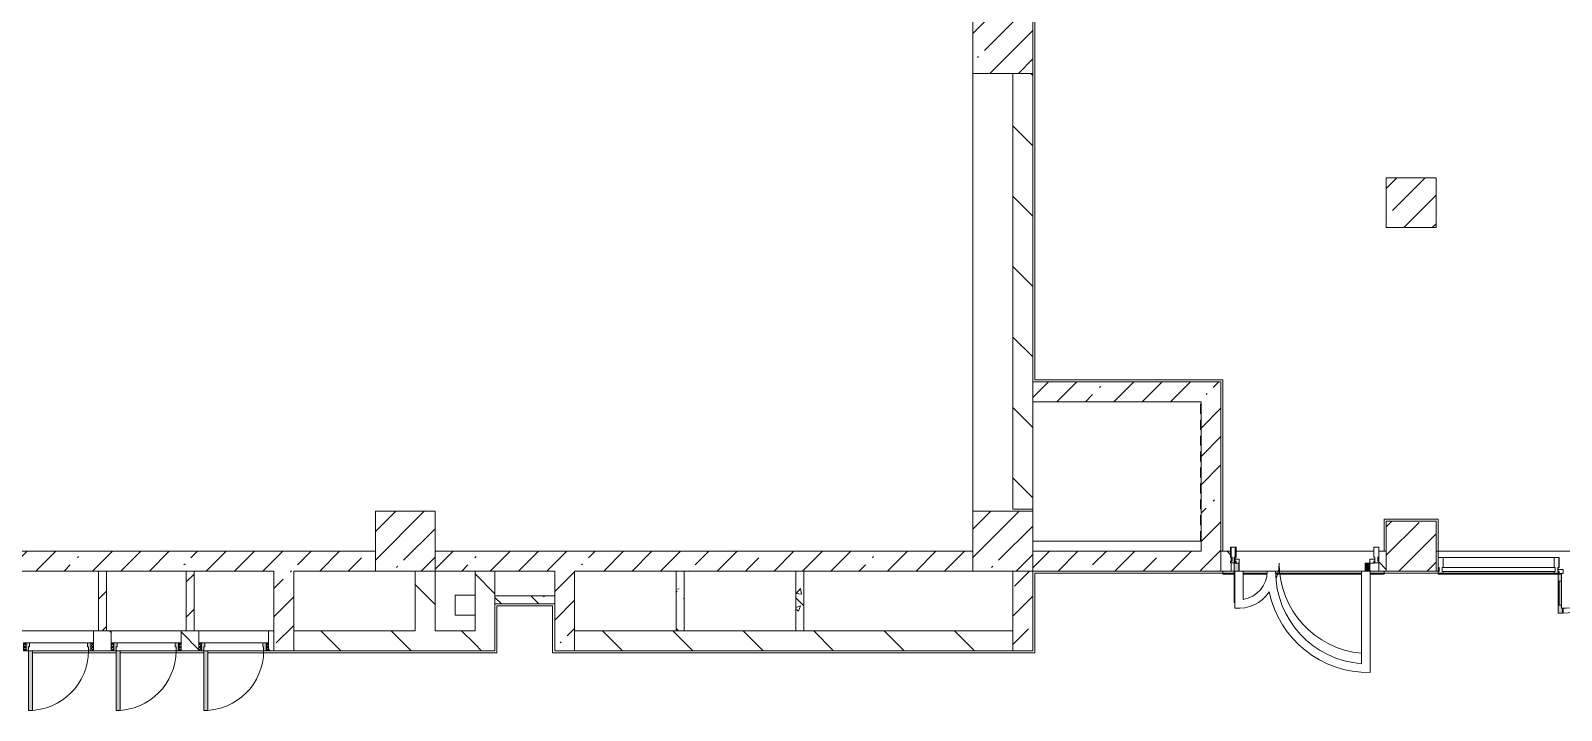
# Model space of a CAD drawing. Header units: millimetres. Extents: x -5524 to 188159, y -8553 to 29000.
# Drawn here: x 117847 to 133217, y 10300 to 17129 of the extents above; entities that cross this region are included whole.
import ezdxf

# ---------------------------------------------------------------- set-up
doc = ezdxf.new("R2010")
doc.units = ezdxf.units.MM
doc.linetypes.add('200_ШТРИХ__ш1_п0_6_', pattern=[160, 100, -60])
for name, color, linetype, lineweight, true_color in [('A-DETL-GENF-4', 7, 'Continuous', 5, 0xaaaaaa), ('A-DETL-GENF-5', 7, 'Continuous', 5, 0xe2e2e2), ('A-DOOR-3', 7, 'Continuous', 5, 0xaaaaaa), ('A-DOOR-4', 7, 'Continuous', 5, 0xe2e2e2), ('A-DOOR-FRAM-1', 7, 'Continuous', 5, 0xe2e2e2), ('A-DOOR-FRAM-2', 7, 'Continuous', 5, 0xaaaaaa), ('A-FLOR-2', 7, 'Continuous', 5, 0xaaaaaa), ('I-WALL-4', 7, 'Continuous', 5, 0x787878)]:
    doc.layers.add(name, color=color, linetype=linetype, lineweight=lineweight, true_color=true_color)
for name, color, linetype, lineweight in [('A-DETL-MBND-1', 7, '200_ШТРИХ__ш1_п0_6_', 9), ('A-GLAZ-CURT-1', 7, 'Continuous', 5), ('A-GLAZ-CWMG-1', 7, 'Continuous', 5), ('A-WALL', 7, 'Continuous', 9), ('I-WALL-2', 7, 'Continuous', 5), ('S-COLS-2', 7, 'Continuous', 5)]:
    doc.layers.add(name, color=color, linetype=linetype, lineweight=lineweight)
pattern_1 = [(135, (61148.7, 0), (-353.5534, -353.5534), [])]
pattern_2 = [(45, (61148.7, 0), (-285.1231, 285.1231), []), (45, (61433.8, 0), (-285.1231, 285.1231), [504.031, -100.806, 16.764, -84.042])]
pattern_3 = [(135, (61148.7, 0), (-377.1708, -377.1708), [533.4, -88.9, 17.78, -88.9]), (135, (61148.7, 376.94), (-377.1708, -377.1708), []), (50, (61148.7, 0), (637.6445, -55.7866), [66.675, -733.425]), (355, (61148.7, 0), (-123.3494, 668.699), [53.34, -586.74]), (100.451, (61201.8, -4.65), (514.299, 612.908), [56.665, -623.315]), (46.184, (61148.7, 177.8), (948.776, -147.15), [100.012, -1100.137]), (96.636, (61227.8, 165.5), (830.909, 865.997), [84.998, -934.973]), (351.184, (61148.7, 177.8), (830.918, 865.988), [80.01, -880.11]), (21, (61237.6, 133.35), (530.6506, -357.9283), [66.675, -733.425]), (326, (61237.6, 133.35), (216.308, 644.6585), [53.34, -586.74]), (71.451, (61281.8, 103.5), (746.9596, 286.7243), [56.665, -623.315]), (37.5, (61148.7, 0), (10.8105, 295.9426), [16.764, -562.864, 16.764, -578.866, -588.962]), (37.5, (61148.7, 0), (10.8105, 295.9426), [-1175.258, 16.764, -572.198]), (7.5, (61148.7, 0), (233.8692, 350.6318), [16.764, -322.834, 16.764, -549.529, -224.472]), (7.5, (61148.7, 0), (233.8692, 350.6318), [-905.891, 16.764, -207.708]), (327.5, (60950.44, 0), (474.5678, -20.0513), [16.764, -205.486, 16.764, -676.656, -920.115]), (327.5, (60950.44, 0), (474.5678, -20.0513), [-915.67, 16.764, -903.351]), (317.5, (60861.54, 0), (518.4522, 88.9934), [16.764, -272.161, 16.764, -443.738, -653.415]), (317.5, (60861.54, 0), (518.4522, 88.9934), [-749.427, 16.764, -636.651])]
pattern_4 = [(45, (61148.7, 0), (-176.7767, 176.7767), [])]

# ---------------------------------------------------------------- blocks, each defined once
blk = doc.blocks.new('BSC_Колонна _Прямоугольная - 600х600-23205240-3_7_1_птичка')
at = {"layer": 'S-COLS-2'}
h = blk.add_hatch(dxfattribs=at)
h.set_pattern_fill('FP_52', color=256, style=0, pattern_type=2)
h.set_pattern_definition([(45, (-66460, -12000), (-285.1231, 285.1231), []), (45, (-66174.88, -12000), (-285.1231, 285.1231), [504.031, -100.806, 16.764, -84.042])])
h.paths.add_polyline_path([(-300, -300), (300, -300), (300, 300), (-300, 300)])
for p, q in [((300, 300), (-300, 300)), ((-300, 300), (-300, -300)), ((300, -300), (300, 300)), ((-300, -300), (300, -300))]:
    blk.add_line(p, q, dxfattribs=at)
blk = doc.blocks.new('BSC_Колонна _Прямоугольная - 600х600-V68-3_7_1_птичка')
at = {"layer": 'S-COLS-2'}
h = blk.add_hatch(dxfattribs=at)
h.set_pattern_fill('FP_56', color=256, style=0, pattern_type=2)
h.set_pattern_definition([(45, (-66460, -17000), (-285.1231, 285.1231), []), (45, (-66174.88, -17000), (-285.1231, 285.1231), [504.031, -100.806, 16.764, -84.042])])
h.paths.add_polyline_path([(-300, -300), (300, -300), (300, 300), (-300, 300)])
for p, q in [((300, 300), (-300, 300)), ((-300, 300), (-300, -300)), ((300, -300), (300, 300)), ((-300, -300), (300, -300))]:
    blk.add_line(p, q, dxfattribs=at)
blk = doc.blocks.new('BSC_Колонна _Прямоугольная - 600х600-V78-3_7_1_птичка')
at = {"layer": 'S-COLS-2'}
h = blk.add_hatch(dxfattribs=at)
h.set_pattern_fill('FP_74', color=256, style=0, pattern_type=2)
h.set_pattern_definition([(45, (-60460, -12000), (-285.1231, 285.1231), []), (45, (-60174.88, -12000), (-285.1231, 285.1231), [504.031, -100.806, 16.764, -84.042])])
h.paths.add_polyline_path([(-300, -300), (300, -300), (300, 300), (-300, 300)])
for p, q in [((300, 300), (-300, 300)), ((-300, 300), (-300, -300)), ((300, -300), (300, 300)), ((-300, -300), (300, -300))]:
    blk.add_line(p, q, dxfattribs=at)
blk = doc.blocks.new('BSC_Колонна _Прямоугольная - 500х500-V105-3_7_1_птичка')
at = {"layer": 'S-COLS-2'}
h = blk.add_hatch(dxfattribs=at)
h.set_pattern_fill('FP_98', color=256, style=0, pattern_type=2)
h.set_pattern_definition([(45, (-70560, -15400), (-285.1231, 285.1231), []), (45, (-70274.88, -15400), (-285.1231, 285.1231), [504.031, -100.806, 16.764, -84.042])])
h.paths.add_polyline_path([(-250, -250), (250, -250), (250, 250), (-250, 250)])
for p, q in [((250, 250), (-250, 250)), ((-250, 250), (-250, -250)), ((250, -250), (250, 250)), ((-250, -250), (250, -250))]:
    blk.add_line(p, q, dxfattribs=at)
blk = doc.blocks.new('110_Дверь_СКБ_1Ст - д-18 700x2100h_Технический шкаф ЭОМ и СС-23257539-3_7_1_птичка')
at = {"layer": 'A-DOOR-3'}
h = blk.add_hatch(dxfattribs=at)
h.set_pattern_fill('FP_103', color=256, style=0, pattern_type=2)
h.set_pattern_definition([(135, (1951.41, 164.685), (-14.14214, -14.14214), []), (225, (1951.41, 164.685), (14.14214, -14.14214), [])])
h.paths.add_polyline_path([(362.5, 100), (337.5, 100), (337.5, 20), (362.5, 20)])
at = {"layer": 'A-DOOR-4'}
h = blk.add_hatch(color=256, dxfattribs=at)
h.paths.add_polyline_path([(312.5, 100), (312.5, 60), (302.5, 60), (302.5, 20), (337.5, 20), (337.5, 100)])
h.paths.add_polyline_path([(-287.5, 100), (-312.5, 100), (-312.5, 20), (-277.5, 20), (-277.5, 60), (-287.5, 60)])
at = {"layer": 'A-DOOR-FRAM-1'}
blk.add_hatch(color=256, dxfattribs=at).paths.add_polyline_path([(272.5, 700), (272.5, 100), (312.5, 100), (312.5, 700), (281.5, 700)])
at = {"layer": 'A-DOOR-FRAM-2'}
h = blk.add_hatch(dxfattribs=at)
h.set_pattern_fill('FP_104', color=256, style=0, pattern_type=2)
h.set_pattern_definition([(45, (-171.384, 164.685), (-14.1421, 14.1421), []), (135, (-171.384, 164.685), (-14.1421, -14.1421), [])])
h.paths.add_polyline_path([(-312.5, 100), (-337.5, 100), (-337.5, 20), (-312.5, 20)])
at = {"layer": 'A-DOOR-3'}
for p, q in [((312.5, 700), (272.5, 700)), ((272.5, 700), (272.5, 100)), ((312.5, 100), (312.5, 700)), ((272.5, 100), (312.5, 100))]:
    blk.add_line(p, q, dxfattribs=at)
blk.add_arc((312.5, 100), 600, 90, 180, dxfattribs=at)
at = {"layer": 'A-DOOR-FRAM-2'}
for p, q in [((-312.5, 100), (-337.5, 100)), ((-337.5, 100), (-337.5, 20)), ((-337.5, 20), (-312.5, 20)), ((-287.5, 100), (-312.5, 100)), ((-312.5, 100), (-312.5, 20)), ((-312.5, 20), (-312.5, 100)), ((-312.5, 20), (-277.5, 20)), ((-287.5, 60), (-287.5, 100)), ((-287.5, 100), (272.5, 100)), ((-277.5, 60), (-287.5, 60)), ((-277.5, 20), (-277.5, 60)), ((302.5, 20), (-277.5, 20)), ((312.5, 60), (302.5, 60)), ((302.5, 60), (302.5, 20)), ((302.5, 20), (337.5, 20)), ((312.5, 100), (312.5, 60)), ((337.5, 100), (312.5, 100)), ((337.5, 20), (337.5, 100)), ((362.5, 100), (337.5, 100)), ((337.5, 100), (337.5, 20)), ((337.5, 20), (362.5, 20)), ((362.5, 20), (362.5, 100))]:
    blk.add_line(p, q, dxfattribs=at)
blk = doc.blocks.new('Прямоугольный импост - Импост структурный с накладкой - 160мм Темный-33326475-3_7_1_птичка')
at = {"layer": 'A-GLAZ-CWMG-1'}
for p, q in [((-50, 40), (-50, 140)), ((-50, 140), (0, 140)), ((-40, 40), (-50, 40)), ((-50, -17), (-50, 0)), ((-50, 0), (-40, 0)), ((-40, 0), (-40, 40)), ((-10, 40), (-10, 0)), ((0, 40), (-10, 40)), ((-10, 0), (0, 0)), ((0, 140), (0, 40)), ((0, 0), (0, -17)), ((0, -17), (-50, -17))]:
    blk.add_line(p, q, dxfattribs=at)
blk = doc.blocks.new('Дверь_Витражная_остекление_ - ВВ-6 остекление-32274838-3_7_1_птичка')
at = {"layer": 'A-DETL-GENF-5'}
for points in [[(705, 420), (701, 420), (701, 100), (660, 100), (660, 20), (705, 20), (705, 386)], [(-655, 100), (-655, 20), (-610, 20), (-610, 100)]]:
    blk.add_hatch(color=256, dxfattribs=at).paths.add_polyline_path(points)
at = {"layer": 'A-DETL-GENF-4'}
for p, q in [((705, 420), (705, 20)), ((705, 20), (705, 420)), ((-655, 100), (-655, 20)), ((-655, 100), (-655, 20)), ((-610, 20), (-655, 20)), ((-655, 20), (-610, 20)), ((-610, 100), (-610, 20)), ((-610, 20), (-610, 100)), ((660, 100), (660, 20)), ((660, 100), (660, 20))]:
    blk.add_line(p, q, dxfattribs=at)
at = {"layer": 'A-DOOR-3'}
for p, q in [((-655, 20), (-705, 20)), ((-705, 20), (-705, -20)), ((-655, 100), (-655, 20)), ((-655, -20), (-655, 20)), ((655, 100), (655, 20)), ((705, 20), (655, 20)), ((655, 20), (655, -20)), ((705, -20), (705, 20)), ((-705, -20), (-655, -20)), ((655, -20), (705, -20))]:
    blk.add_line(p, q, dxfattribs=at)
for centre, radius, start, end in [((-655, 20), 910, 360, 84.7731), ((655, 20), 400, 157.5, 180)]:
    blk.add_arc(centre, radius, start, end, dxfattribs=at)
blk = doc.blocks.new('Прямоугольный импост - Импост структурный с накладкой - 160мм Темный-33326241-3_7_1_птичка')
at = {"layer": 'A-GLAZ-CWMG-1'}
for p, q in [((-25, 40), (-25, 140)), ((-25, 140), (25, 140)), ((-15, 40), (-25, 40)), ((-25, -17), (-25, 0)), ((-25, 0), (-15, 0)), ((-15, 0), (-15, 40)), ((15, 40), (15, 0)), ((25, 40), (15, 40)), ((15, 0), (25, 0)), ((25, 140), (25, 40)), ((25, 0), (25, -17)), ((25, -17), (-25, -17))]:
    blk.add_line(p, q, dxfattribs=at)
blk = doc.blocks.new('Прямоугольный импост - Импост структурный с накладкой - 160мм Темный-33326242-3_7_1_птичка')
at = {"layer": 'A-GLAZ-CWMG-1'}
for p, q in [((0, 140), (-50, 140)), ((-50, 140), (-50, 40)), ((-50, 40), (-40, 40)), ((-40, 0), (-50, 0)), ((-50, 0), (-50, -17)), ((-40, 40), (-40, 0)), ((-10, 0), (-10, 40)), ((-10, 40), (0, 40)), ((0, 0), (-10, 0)), ((0, 40), (0, 140)), ((0, -17), (0, 0)), ((-50, -17), (0, -17))]:
    blk.add_line(p, q, dxfattribs=at)
blk = doc.blocks.new('Прямоугольный импост - Импост структурный с накладкой - 160мм Темный-33326237-3_7_1_птичка')
at = {"layer": 'A-GLAZ-CWMG-1'}
for p, q in [((-50, 40), (-50, 140)), ((-50, 140), (0, 140)), ((-40, 40), (-50, 40)), ((-50, -17), (-50, 0)), ((-50, 0), (-40, 0)), ((-40, 0), (-40, 40)), ((-10, 40), (-10, 0)), ((0, 40), (-10, 40)), ((-10, 0), (0, 0)), ((0, 140), (0, 40)), ((0, 0), (0, -17)), ((0, -17), (-50, -17))]:
    blk.add_line(p, q, dxfattribs=at)
blk = doc.blocks.new('Дверь_Витражная_остекление_ - В-18-32468702-3_7_1_птичка')
at = {"layer": 'A-DETL-GENF-5'}
blk.add_hatch(color=256, dxfattribs=at).paths.add_polyline_path([(690, 420), (678, 420), (678, 370), (690, 370), (690, 20), (723, 20), (723, 420)])
at = {"layer": 'A-DETL-GENF-4'}
for p, q in [((-673, 965), (-673, 20)), ((-673, 965), (-673, 20)), ((723, 420), (678, 420)), ((678, 420), (678, 370)), ((723, 420), (678, 420)), ((678, 420), (678, 370)), ((723, 340), (690, 340)), ((713, 340), (713, 100)), ((723, 420), (723, 20)), ((723, 20), (723, 420)), ((723, 100), (690, 100))]:
    blk.add_line(p, q, dxfattribs=at)
at = {"layer": 'A-DOOR-3'}
for p, q in [((-673, 965), (-673, 20)), ((673, 420), (673, 370)), ((-673, 20), (-723, 20)), ((-723, 20), (-723, -20)), ((-673, -20), (-673, 20)), ((723, 20), (673, 20)), ((673, 20), (673, -20)), ((723, -20), (723, 20)), ((-723, -20), (-673, -20)), ((673, -20), (723, -20))]:
    blk.add_line(p, q, dxfattribs=at)
for centre, radius, start, end in [((-673, 20), 945, 15.8542, 26.1731), ((673, 20), 400, 90, 148.5381), ((-673, 20), 945, 360, 14.4313), ((673, 20), 400, 177.0378, 180)]:
    blk.add_arc(centre, radius, start, end, dxfattribs=at)
blk = doc.blocks.new('Системная панель - Стекло - 40мм-V202-3_7_1_птичка')
at = {"layer": 'A-GLAZ-CURT-1'}
for p, q in [((567, 0), (-567, 0)), ((-567, 0), (-567, -40)), ((567, -40), (567, 0)), ((-567, -40), (567, -40))]:
    blk.add_line(p, q, dxfattribs=at)
blk = doc.blocks.new('Прямоугольный импост - Импост структурный с накладкой - 160мм Темный-33326239-3_7_1_птичка')
at = {"layer": 'A-GLAZ-CWMG-1'}
for p, q in [((-25, 40), (-25, 140)), ((-25, 140), (25, 140)), ((-15, 40), (-25, 40)), ((-25, -17), (-25, 0)), ((-25, 0), (-15, 0)), ((-15, 0), (-15, 40)), ((15, 40), (15, 0)), ((25, 40), (15, 40)), ((15, 0), (25, 0)), ((25, 140), (25, 40)), ((25, 0), (25, -17)), ((25, -17), (-25, -17))]:
    blk.add_line(p, q, dxfattribs=at)
blk = doc.blocks.new('Прямоугольный импост - Импост структурный с накладкой - 160мм Темный-32468813-3_7_1_птичка')
at = {"layer": 'A-GLAZ-CWMG-1'}
for p, q in [((70880, 11837), (71994, 11837)), ((70880, 11680), (71994, 11680))]:
    blk.add_line(p, q, dxfattribs=at)

msp = doc.modelspace()

# ---------------------------------------------------------------- hatches: boundary and pattern name
at = {"layer": 'I-WALL-2'}
h = msp.add_hatch(dxfattribs=at)
h.set_pattern_fill('FP_60', color=256, style=0, pattern_type=2)
h.set_pattern_definition(pattern_1)
h.paths.add_polyline_path([(127708.7, 12320), (127908.7, 12320), (127908.7, 16700), (127708.7, 16700), (127708.7, 13534.8)])
h.paths.add_polyline_path([(127708.7, 17300), (127908.7, 17300), (127908.7, 26500), (127708.7, 26500), (127708.7, 20476.2)])
h = msp.add_hatch(dxfattribs=at)
h.set_pattern_fill('FP_57', color=256, style=0, pattern_type=2)
h.set_pattern_definition(pattern_2)
h.paths.add_polyline_path([(129204, 13400), (129598.7, 13400), (129598.7, 13600), (127908.7, 13600), (127908.7, 13400)])
h = msp.add_hatch(dxfattribs=at)
h.set_pattern_fill('FP_57', color=256, style=0, pattern_type=2)
h.set_pattern_definition(pattern_2)
h.paths.add_polyline_path([(129670.1, 11700), (129798.7, 11700), (129798.7, 13600), (129598.7, 13600), (129598.7, 11700)])
h = msp.add_hatch(dxfattribs=at)
h.set_pattern_fill('FP_57', color=256, style=0, pattern_type=2)
h.set_pattern_definition(pattern_2)
h.paths.add_polyline_path([(123108.7, 11700), (127308.7, 11700), (127308.7, 11900), (121908.7, 11900), (121908.7, 11700), (122508.7, 11700)])
h.paths.add_polyline_path([(120488.7, 11700), (121308.7, 11700), (121308.7, 11900), (115908.7, 11900), (115908.7, 11700), (120288.7, 11700)])
h = msp.add_hatch(dxfattribs=at)
h.set_pattern_fill('FP_57', color=256, style=0, pattern_type=2)
h.set_pattern_definition(pattern_2)
h.paths.add_polyline_path([(129598.7, 11700), (129598.7, 11900), (127908.7, 11900), (127908.7, 11700), (129204, 11700)])
h = msp.add_hatch(dxfattribs=at)
h.set_pattern_fill('FP_60', color=256, style=0, pattern_type=2)
h.set_pattern_definition(pattern_1)
h.paths.add_polyline_path([(129798.7, 11700), (129902.7, 11700), (129902.7, 11900), (129798.7, 11900), (129798.7, 11799.5)])
h.paths.add_polyline_path([(131382.7, 11700), (131458.7, 11700), (131458.7, 11900), (131382.7, 11900), (131382.7, 11799.5)])
h.paths.add_polyline_path([(131978.7, 11700), (131978.7, 11900), (131958.7, 11900), (131958.7, 11700)])
h.paths.add_polyline_path([(134688.7, 11700), (134688.7, 11900), (134668.7, 11900), (134668.7, 11700)])
h = msp.add_hatch(dxfattribs=at)
h.set_pattern_fill('FP_62', color=256, style=0, pattern_type=2)
h.set_pattern_definition(pattern_4)
h.paths.add_polyline_path([(118607.9, 11100), (118607.9, 11700), (118527.9, 11700), (118527.9, 11100)])
h = msp.add_hatch(dxfattribs=at)
h.set_pattern_fill('FP_62', color=256, style=0, pattern_type=2)
h.set_pattern_definition(pattern_4)
h.paths.add_polyline_path([(119407.9, 11100), (119487.9, 11100), (119487.9, 11700), (119407.9, 11700), (119407.9, 11221)])
h = msp.add_hatch(dxfattribs=at)
h.set_pattern_fill('FP_57', color=256, style=0, pattern_type=2)
h.set_pattern_definition(pattern_2)
h.paths.add_polyline_path([(120288.7, 10900), (120488.7, 10900), (120488.7, 11700), (120288.7, 11700), (120288.7, 11100)])
h = msp.add_hatch(dxfattribs=at)
h.set_pattern_fill('FP_60', color=256, style=0, pattern_type=2)
h.set_pattern_definition(pattern_1)
h.paths.add_polyline_path([(121908.7, 11100), (121908.7, 11700), (121708.7, 11700), (121708.7, 11100), (121746.4, 11100)])
h = msp.add_hatch(dxfattribs=at)
h.set_pattern_fill('FP_60', color=256, style=0, pattern_type=2)
h.set_pattern_definition(pattern_1)
h.paths.add_polyline_path([(122308.7, 10900), (122508.7, 10900), (122508.7, 11700), (122308.7, 11700), (122308.7, 11100)])
h = msp.add_hatch(dxfattribs=at)
h.set_pattern_fill('FP_57', color=256, style=0, pattern_type=2)
h.set_pattern_definition(pattern_2)
h.paths.add_polyline_path([(123308.7, 10900), (123308.7, 11700), (123108.7, 11700), (123108.7, 10900)])
h = msp.add_hatch(dxfattribs=at)
h.set_pattern_fill('FP_57', color=256, style=0, pattern_type=2)
h.set_pattern_definition(pattern_2)
h.paths.add_polyline_path([(127908.7, 10900), (127908.7, 11700), (127708.7, 11700), (127708.7, 10900)])
h = msp.add_hatch(dxfattribs=at)
h.set_pattern_fill('FP_60', color=256, style=0, pattern_type=2)
h.set_pattern_definition(pattern_1)
h.paths.add_polyline_path([(122308.7, 10900), (122308.7, 11100), (120488.7, 11100), (120488.7, 10900), (121746.4, 10900)])
h.paths.add_polyline_path([(118483.7, 10900), (118656.5, 10900), (118656.5, 11100), (118476.5, 11100), (118476.5, 10900)])
h.paths.add_polyline_path([(119356.5, 10900), (119536.5, 10900), (119536.5, 11100), (119356.5, 11100), (119356.5, 10980)])
h.paths.add_polyline_path([(120288.7, 10900), (120288.7, 11100), (120236.5, 11100), (120236.5, 10900)])
h.paths.add_polyline_path([(117776.5, 10900), (117776.5, 11100), (117596.5, 11100), (117596.5, 10900)])
h.paths.add_polyline_path([(116153.2, 10900), (116648.7, 10900), (116648.7, 11100), (113058.7, 11100), (113058.7, 10900), (114288.8, 10900)])
h.paths.add_polyline_path([(116848.7, 10900), (116896.5, 10900), (116896.5, 11100), (116848.7, 11100), (116848.7, 10980)])
h.paths.add_polyline_path([(110560, 10900), (112858.7, 10900), (112858.7, 11100), (105908.7, 11100), (105908.7, 10900), (106831.1, 10900)])
h = msp.add_hatch(dxfattribs=at)
h.set_pattern_fill('FP_60', color=256, style=0, pattern_type=2)
h.set_pattern_definition(pattern_1)
h.paths.add_polyline_path([(123308.7, 10900), (123908.7, 10900), (123908.7, 11100), (123308.7, 11100)])
h = msp.add_hatch(dxfattribs=at)
h.set_pattern_fill('FP_60', color=256, style=0, pattern_type=2)
h.set_pattern_definition(pattern_1)
h.paths.add_polyline_path([(127708.7, 10900), (127708.7, 11100), (123908.7, 11100), (123908.7, 10900), (125475.2, 10900)])
at = {"layer": 'I-WALL-4'}
h = msp.add_hatch(dxfattribs=at)
h.set_pattern_fill('FP_67', color=256, style=0, pattern_type=2)
h.set_pattern_definition(pattern_3)
h.paths.add_polyline_path([(124408.7, 11100), (124408.7, 11700), (124328.7, 11700), (124328.7, 11100)])
h = msp.add_hatch(dxfattribs=at)
h.set_pattern_fill('FP_67', color=256, style=0, pattern_type=2)
h.set_pattern_definition(pattern_3)
h.paths.add_polyline_path([(125608.7, 11100), (125608.7, 11700), (125528.7, 11700), (125528.7, 11100)])
h = msp.add_hatch(dxfattribs=at)
h.set_pattern_fill('FP_67', color=256, style=0, pattern_type=2)
h.set_pattern_definition(pattern_3)
h.paths.add_polyline_path([(123108.7, 11370), (123108.7, 11450), (122508.7, 11450), (122508.7, 11370)])
at = {"layer": 'S-COLS-2'}
h = msp.add_hatch(dxfattribs=at)
h.set_pattern_fill('FP_57', color=256, style=0, pattern_type=2)
h.set_pattern_definition(pattern_2)
h.paths.add_polyline_path([(131958.7, 11700), (131958.7, 12200), (131458.7, 12200), (131458.7, 11700)])

# ---------------------------------------------------------------- linework, layer by layer
at = {"layer": 'A-DETL-MBND-1'}
msp.add_line((129593.7, 12000), (129593.7, 13400), dxfattribs=at)
at = {"layer": 'A-FLOR-2'}
for p, q in [((127928.7, 26880), (127928.7, 13620)), ((127308.7, 16700), (127308.7, 12300)), ((127928.7, 13620), (129818.7, 13620)), ((129818.7, 13620), (129818.7, 11900)), ((127908.7, 12300), (127908.7, 12320)), ((131438.7, 11900), (131438.7, 12220)), ((131438.7, 12220), (131978.7, 12220)), ((131978.7, 12220), (131978.7, 11900)), ((129598.7, 12000), (127908.7, 12000)), ((129818.7, 11700), (129818.7, 11669)), ((130021.4, 11700), (129936.7, 11700)), ((129936.7, 11700), (129936.7, 11327.5)), ((130021.4, 11413.8), (130021.4, 11700)), ((130347.4, 11697.2), (130262.7, 11697.2)), ((131295.7, 11700), (131211, 11700)), ((131211, 11700), (131211, 10768.9)), ((131295.7, 10681.9), (131295.7, 11700)), ((131438.7, 11669), (131438.7, 11700)), ((129936.7, 11680), (127928.7, 11680)), ((127928.7, 11680), (127928.7, 10880)), ((129818.7, 11669), (129936.7, 11669)), ((130260.9, 11680), (130021.4, 11680)), ((130021.4, 11669), (130259.8, 11669)), ((131211, 11680), (130348.3, 11680)), ((130349, 11669), (131211, 11669)), ((131978.7, 11680), (131295.7, 11680)), ((131295.7, 11669), (131438.7, 11669)), ((131978.7, 11680), (131978.7, 11669)), ((131978.7, 11669), (133216.7, 11669)), ((133216.7, 11677), (133216.7, 11327.5)), ((122108.7, 11457), (122308.7, 11457)), ((122108.7, 11257), (122108.7, 11457)), ((122308.7, 11257), (122108.7, 11257)), ((123087.7, 11350), (122528.7, 11350)), ((122528.7, 11350), (122528.7, 10880)), ((123087.7, 10880), (123087.7, 11350)), ((118706.5, 10880), (117866.5, 10880)), ((119586.5, 10880), (118746.5, 10880)), ((122528.7, 10880), (119626.5, 10880)), ((127928.7, 10880), (123087.7, 10880))]:
    msp.add_line(p, q, dxfattribs=at)
for centre, radius, start, end in [((129975.6, 11697.2), 287, 279.17366, 0), ((131278.1, 11697.2), 930.7, 180, 265.86869), ((129975.6, 11697.2), 371.7, 263.98747, 326.07537), ((131278.1, 11697.2), 1015.4, 191.7891, 270.99569), ((133255.6, 11697.2), 371.7, 263.98747, 326.07537)]:
    msp.add_arc(centre, radius, start, end, dxfattribs=at)
at = {"layer": 'A-WALL'}
for p, q in [((129798.7, 11900), (129798.7, 11700)), ((118607.9, 11700), (118527.9, 11700)), ((119487.9, 11700), (119407.9, 11700)), ((122508.7, 11700), (122308.7, 11700)), ((124408.7, 11700), (124328.7, 11700)), ((125608.7, 11700), (125528.7, 11700)), ((122508.7, 11450), (122508.7, 11370)), ((123108.7, 11370), (123108.7, 11450)), ((118527.9, 11100), (118607.9, 11100)), ((119407.9, 11100), (119487.9, 11100)), ((120288.7, 10900), (120288.7, 11100)), ((120488.7, 10900), (120488.7, 11100)), ((123308.7, 10900), (123308.7, 11100)), ((124328.7, 11100), (124408.7, 11100)), ((125528.7, 11100), (125608.7, 11100)), ((127708.7, 11100), (127708.7, 10900))]:
    msp.add_line(p, q, dxfattribs=at)
at = {"layer": 'I-WALL-2'}
for p, q in [((127708.7, 16700), (127708.7, 12320)), ((127908.7, 12320), (127908.7, 16700)), ((129798.7, 13600), (127908.7, 13600)), ((129798.7, 11900), (129798.7, 13600)), ((127908.7, 13400), (129598.7, 13400)), ((129598.7, 13400), (129598.7, 11900)), ((127708.7, 12320), (127908.7, 12320)), ((121308.7, 11900), (115908.7, 11900)), ((127308.7, 11900), (121908.7, 11900)), ((129598.7, 11900), (127908.7, 11900)), ((129902.7, 11900), (129798.7, 11900)), ((129902.7, 11700), (129902.7, 11900)), ((129952.7, 11900), (131332.7, 11900)), ((131458.7, 11900), (131382.7, 11900)), ((131382.7, 11900), (131382.7, 11700)), ((131458.7, 11700), (131458.7, 11900)), ((131958.7, 11900), (131958.7, 11700)), ((131958.7, 11900), (134688.7, 11900)), ((131978.7, 11700), (131978.7, 11900)), ((117727.9, 11700), (118527.9, 11700)), ((118527.9, 11700), (118527.9, 11100)), ((118607.9, 11100), (118607.9, 11700)), ((118607.9, 11700), (119407.9, 11700)), ((119407.9, 11700), (119407.9, 11100)), ((119487.9, 11100), (119487.9, 11700)), ((119487.9, 11700), (120288.7, 11700)), ((120288.7, 11700), (120288.7, 11100)), ((120488.7, 11100), (120488.7, 11700)), ((120488.7, 11700), (121308.7, 11700)), ((121708.7, 11700), (121708.7, 11100)), ((121908.7, 11100), (121908.7, 11700)), ((121908.7, 11700), (122308.7, 11700)), ((122308.7, 11700), (122308.7, 11100)), ((122508.7, 11450), (122508.7, 11700)), ((122508.7, 11700), (123108.7, 11700)), ((123108.7, 11700), (123108.7, 11450)), ((123308.7, 11100), (123308.7, 11700)), ((123308.7, 11700), (124328.7, 11700)), ((124328.7, 11700), (124328.7, 11100)), ((124408.7, 11700), (125528.7, 11700)), ((124408.7, 11100), (124408.7, 11700)), ((125528.7, 11700), (125528.7, 11100)), ((125608.7, 11700), (127308.7, 11700)), ((125608.7, 11100), (125608.7, 11700)), ((127708.7, 11700), (127708.7, 11100)), ((127908.7, 10900), (127908.7, 11700)), ((127908.7, 11700), (129798.7, 11700)), ((129798.7, 11700), (129936.7, 11700)), ((131211, 11700), (130021.4, 11700)), ((131458.7, 11700), (131295.7, 11700)), ((131958.7, 11700), (131988.7, 11700)), ((123108.7, 11450), (122508.7, 11450)), ((122508.7, 11370), (123108.7, 11370)), ((122508.7, 10900), (122508.7, 11370)), ((123108.7, 11370), (123108.7, 10900)), ((117727.9, 11100), (118527.9, 11100)), ((118476.5, 11100), (118476.5, 10980)), ((118607.9, 11100), (119407.9, 11100)), ((118656.5, 10980), (118656.5, 11100)), ((119356.5, 11100), (119356.5, 10980)), ((119487.9, 11100), (120288.7, 11100)), ((119536.5, 10980), (119536.5, 11100)), ((120236.5, 11100), (120236.5, 10980)), ((121708.7, 11100), (120488.7, 11100)), ((122308.7, 11100), (121908.7, 11100)), ((124328.7, 11100), (123308.7, 11100)), ((125528.7, 11100), (124408.7, 11100)), ((127708.7, 11100), (125608.7, 11100)), ((118476.5, 10900), (118656.5, 10900)), ((119356.5, 10900), (119536.5, 10900)), ((120236.5, 10900), (122508.7, 10900)), ((123108.7, 10900), (127908.7, 10900))]:
    msp.add_line(p, q, dxfattribs=at)
at = {"layer": 'S-COLS-2'}
for p, q in [((131958.7, 12200), (131458.7, 12200)), ((131458.7, 12200), (131458.7, 11900)), ((131958.7, 11900), (131958.7, 12200)), ((131458.7, 11900), (131458.7, 11700)), ((131958.7, 11700), (131958.7, 11900)), ((131458.7, 11700), (131958.7, 11700))]:
    msp.add_line(p, q, dxfattribs=at)

# ---------------------------------------------------------------- block references
at = {"layer": 'A-DOOR-3', "rotation": 180}
for name, p in [('Дверь_Витражная_остекление_ - ВВ-6 остекление-32274838-3_7_1_птичка', (130637.7, 11800)), ('Дверь_Витражная_остекление_ - В-18-32468702-3_7_1_птичка', (133906.2, 11697)), ('110_Дверь_СКБ_1Ст - д-18 700x2100h_Технический шкаф ЭОМ и СС-23257539-3_7_1_птичка', (118139, 11000)), ('110_Дверь_СКБ_1Ст - д-18 700x2100h_Технический шкаф ЭОМ и СС-23257539-3_7_1_птичка', (119019, 11000)), ('110_Дверь_СКБ_1Ст - д-18 700x2100h_Технический шкаф ЭОМ и СС-23257539-3_7_1_птичка', (119899, 11000))]:
    msp.add_blockref(name, p, dxfattribs=at)
at = {"layer": 'A-GLAZ-CURT-1', "rotation": 180}
msp.add_blockref('Системная панель - Стекло - 40мм-V202-3_7_1_птичка', (132585.7, 11697), dxfattribs=at)
at = {"layer": 'A-GLAZ-CWMG-1', "extrusion": (0, 0, -1)}
for name, p in [('Прямоугольный импост - Импост структурный с накладкой - 160мм Темный-33326241-3_7_1_птичка', (-129917.7, 11800)), ('Прямоугольный импост - Импост структурный с накладкой - 160мм Темный-33326475-3_7_1_птичка', (-129902.7, 11800)), ('Прямоугольный импост - Импост структурный с накладкой - 160мм Темный-33326237-3_7_1_птичка', (-131978.7, 11697)), ('Прямоугольный импост - Импост структурный с накладкой - 160мм Темный-33326239-3_7_1_птичка', (-133167.7, 11697)), ('Прямоугольный импост - Импост структурный с накладкой - 160мм Темный-33326241-3_7_1_птичка', (-133168.7, 11697))]:
    msp.add_blockref(name, p, dxfattribs=at)
at = {"layer": 'A-GLAZ-CWMG-1'}
for name, p in [('Прямоугольный импост - Импост структурный с накладкой - 160мм Темный-33326242-3_7_1_птичка', (131382.7, 11800)), ('Прямоугольный импост - Импост структурный с накладкой - 160мм Темный-32468813-3_7_1_птичка', (61148.7, 0))]:
    msp.add_blockref(name, p, dxfattribs=at)
at = {"layer": 'S-COLS-2'}
for name, p in [('BSC_Колонна _Прямоугольная - 600х600-V68-3_7_1_птичка', (127608.7, 17000)), ('BSC_Колонна _Прямоугольная - 500х500-V105-3_7_1_птичка', (131708.7, 15400)), ('BSC_Колонна _Прямоугольная - 600х600-V78-3_7_1_птичка', (121608.7, 12000)), ('BSC_Колонна _Прямоугольная - 600х600-23205240-3_7_1_птичка', (127608.7, 12000))]:
    msp.add_blockref(name, p, dxfattribs=at)

doc.saveas('drawing.dxf')
